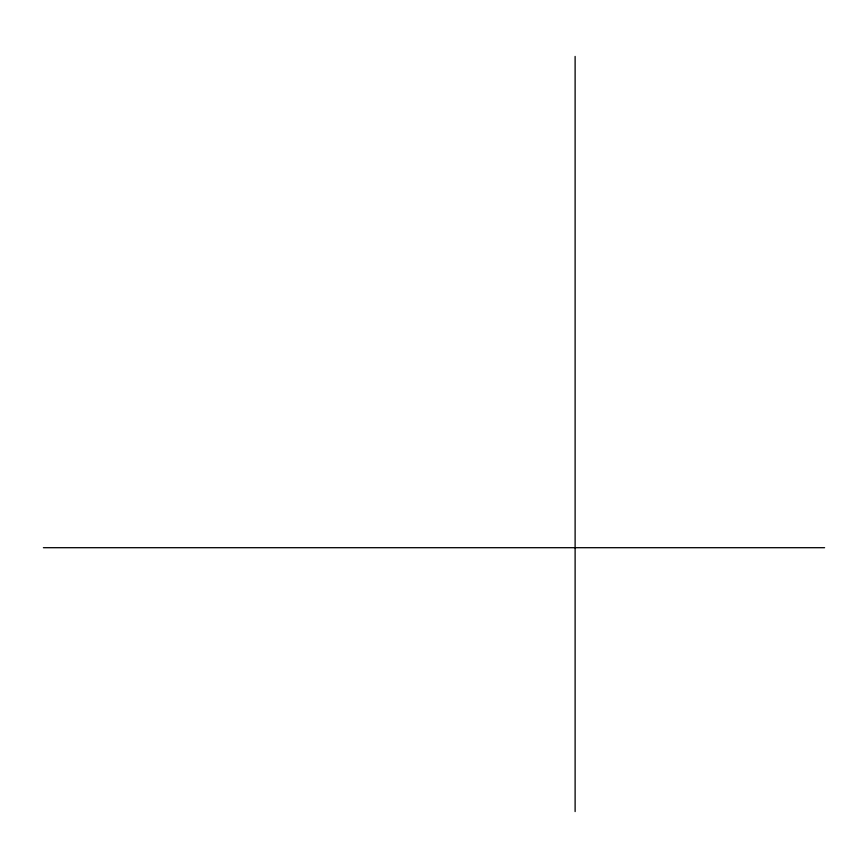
<?xml version="1.0" encoding="UTF-8"?>
<svg xmlns="http://www.w3.org/2000/svg" width="868" height="868" viewBox="0 0 868 868"><rect width="100%" height="100%" fill="white"/><g stroke="black" fill="none" stroke-linecap="round" stroke-linejoin="round"><path stroke-width="1.3" d="M43.4 547.697L824.6 547.697M575.115 56.431L575.115 811.569"/></g></svg>
